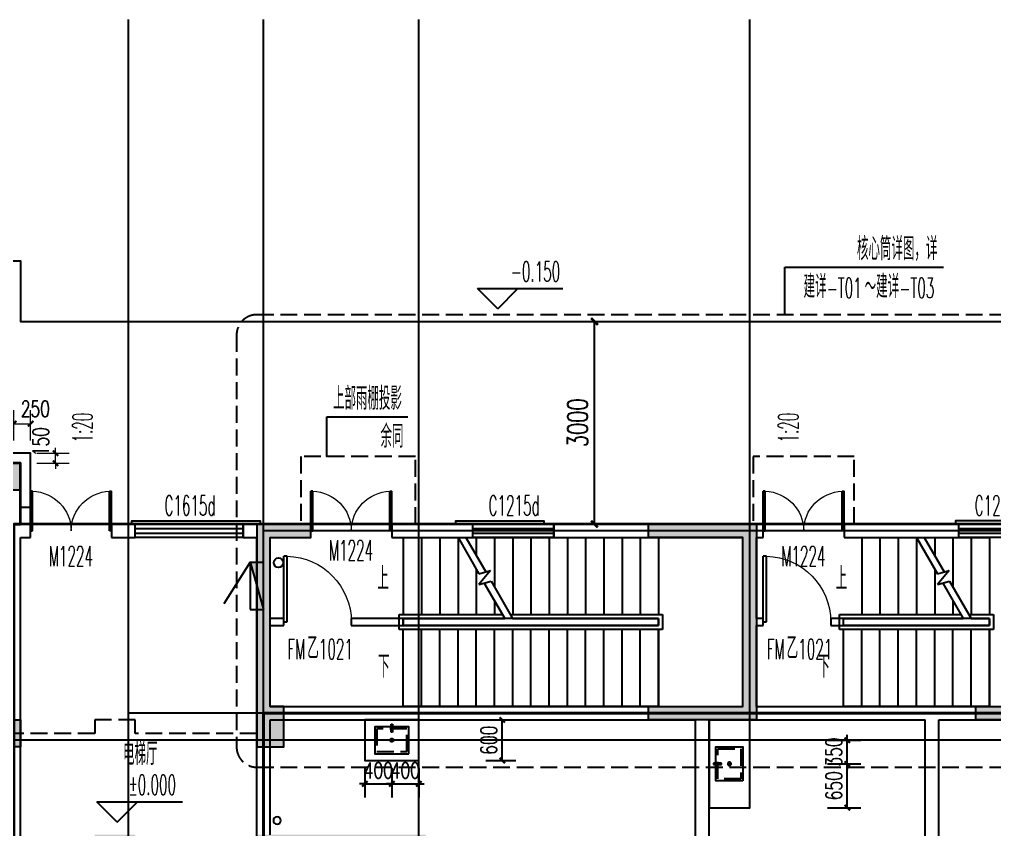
# Model space of a CAD drawing. Extents: x -59851 to 653804, y -249523 to 437614.
# Drawn here: x -23629 to -9187, y 209966 to 221959 of the extents above; entities that cross this region are included whole.
import ezdxf

# ---------------------------------------------------------------- set-up
doc = ezdxf.new("R2010")
doc.units = 0
doc.header["$LTSCALE"] = 1000
doc.header["$MEASUREMENT"] = 0
doc.linetypes.add('DASH', pattern=[0.35, 0.25, -0.1])
for name, color, linetype in [('-消防立管', 1, 'Continuous'), ('_S-YS(雨水管)', 3, 'Continuous'), ('A-Above', 5, 'DASH'), ('A-Lvtry（卫生间）', 5, 'Continuous'), ('A-ROOF', 7, 'Continuous'), ('A-外装饰线脚', 7, 'Continuous'), ('A-第三道尺寸线', 105, 'Continuous'), ('A-索引', 3, 'DASH'), ('A-线脚看线', 9, 'Continuous'), ('DIM_ELEV', 3, 'Continuous'), ('DIM_LEAD', 3, 'Continuous'), ('DIM_SYMB', 3, 'Continuous'), ('DOOR_FIRE', 4, 'Continuous'), ('DOOR_FIRE_TEXT', 7, 'Continuous'), ('DOTE', 16, 'Continuous'), ('LVTRY', 5, 'Continuous'), ('PUB_HATCH', 8, 'Continuous'), ('PUB_TEXT', 7, 'Continuous'), ('STAIR', 5, 'Continuous'), ('WALL', 2, 'Continuous'), ('WINDOW', 4, 'Continuous'), ('WINDOW_TEXT', 7, 'Continuous'), ('剪力墙', 6, 'Continuous')]:
    doc.layers.add(name, color=color, linetype=linetype)
doc.layers.add('33计全面积外廓线', color=21, linetype='Continuous', lineweight=35)
doc.layers.add('A-第四道尺寸线(线脚尺寸)', color=105, linetype='Continuous', lineweight=5)
doc.styles.add('_TCH_DIM', font='SIMPLEX.shx', dxfattribs={"width": 0.7, "bigfont": 'GBCBIG.shx'})
doc.styles.add('_TCH_DIM_T3', font='SIMPLEX.shx', dxfattribs={"width": 0.705882, "bigfont": 'GBCBIG.shx'})
doc.styles.add('_TCH_WINDOW', font='SIMPLEX.shx', dxfattribs={"width": 0.7, "height": 3.5, "bigfont": 'GBCBIG.shx'})
doc.styles.get("Standard").update_dxf_attribs({"font": 'gbenor.shx', "width": 0.7, "bigfont": 'gbcbig.shx'})
doc.dimstyles.new('_TCH_ARCH&&100', dxfattribs={"dimtxt": 297.5, "dimasz": 100, "dimexe": 250, "dimexo": 300, "dimgap": 100, "dimtad": 1, "dimdec": 0, "dimzin": 0, "dimdsep": 46, "dimtxsty": '_TCH_DIM_T3', "dimblk": 'ARCHTICK', "dimcen": 0.09, "dimclrt": 7, "dimazin": 2, "dimtfac": 1, "dimtdec": 0, "dimtix": 1, "dimtmove": 2, "dimatfit": 3, "dimfxl": 0, "dimtolj": 1, "dimtzin": 0, "dimarcsym": 0})
doc.dimstyles.new('_TCH_ARCH&&80', dxfattribs={"dimtxt": 238, "dimasz": 80, "dimexe": 200, "dimexo": 240, "dimgap": 80, "dimtad": 1, "dimdec": 0, "dimzin": 0, "dimdsep": 46, "dimtxsty": '_TCH_DIM_T3', "dimblk": 'ARCHTICK', "dimcen": 0.09, "dimclrt": 7, "dimazin": 2, "dimtfac": 1, "dimtdec": 0, "dimtix": 1, "dimtmove": 2, "dimatfit": 3, "dimfxl": 0, "dimtolj": 1, "dimtzin": 0, "dimarcsym": 0})

# ---------------------------------------------------------------- blocks, each defined once
blk = doc.blocks.new('A$C2778355F')
at = {"linetype": 'DASH'}
for p, q in [((165, 250), (235, 250)), ((200, 285), (200, 215))]:
    blk.add_line(p, q, dxfattribs=at)
at = {"linetype": 'ByBlock'}
blk.add_lwpolyline([(0, 0), (400, 0), (400, 500), (0, 500)], close=True, dxfattribs=at)
at = {"linetype": 'DASH'}
for points in [[(30, 30), (370, 30), (370, 470), (30, 470)], [(317, 260), (435, 260), (435, 240), (317, 240)]]:
    blk.add_lwpolyline(points, close=True, dxfattribs=at)
for radius in [25, 20]:
    blk.add_circle((200, 250), radius, dxfattribs=at)
blk = doc.blocks.new('zzlk0330')
at = {"layer": 'A-ROOF', "linetype": 'DASH'}
blk.add_lwpolyline([(-8514, 155088), (-20114, 155088), (-20114, 151988), (-21914, 151988), (-21914, 152188), (-22514, 152188), (-22514, 151988), (-32414, 151988)], dxfattribs=at)
blk = doc.blocks.new('shoucengjianliqiang0505')
at = {"layer": 'PUB_HATCH'}
h = blk.add_hatch(color=256, dxfattribs=at)
h.dxf.hatch_style = 1
h.paths.add_polyline_path([(-14848, 486544), (-14448, 486544), (-14448, 486144), (-14848, 486144)])
h.paths.add_polyline_path([(-8748, 486544), (-8348, 486544), (-8348, 486144), (-8748, 486144)])
h.paths.add_polyline_path([(-8748, 490544), (-8348, 490544), (-8348, 490144), (-8748, 490144)])
h.paths.add_polyline_path([(-14848, 490544), (-14448, 490544), (-14448, 490144), (-14848, 490144)])
h.paths.add_polyline_path([(-14848, 482144), (-14448, 482144), (-14448, 481744), (-14848, 481744)])
h.paths.add_polyline_path([(-8748, 482144), (-8348, 482144), (-8348, 481744), (-8748, 481744)])
h.paths.add_polyline_path([(-46848, 497944), (-46448, 497944), (-46448, 497544), (-46848, 497544)])
h.paths.add_polyline_path([(-46848, 501744), (-46448, 501744), (-46448, 501344), (-46848, 501344)])
h.paths.add_polyline_path([(-53548, 501742), (-53148, 501742), (-53148, 501342), (-53548, 501342)])
h.paths.add_polyline_path([(-63048, 504094), (-63048, 504344), (-63648, 504344), (-63648, 502544), (-63848, 502544), (-63848, 502294), (-63398, 502294), (-63398, 504094)])
h.paths.add_polyline_path([(-37148, 500844), (-35548, 500844), (-35548, 497944), (-37148, 497944), (-37148, 498144), (-35748, 498144), (-35748, 500644), (-37148, 500644)])
h.paths.add_polyline_path([(-29698, 483744), (-29698, 484994), (-29448, 484994), (-29448, 483344), (-30048, 483344), (-30048, 483744)])
h.paths.add_polyline_path([(-33048, 484994), (-32798, 484994), (-32798, 483744), (-32448, 483744), (-32448, 483344), (-33048, 483344)])
h.paths.add_polyline_path([(-36498, 483744), (-36498, 484994), (-36248, 484994), (-36248, 483344), (-36848, 483344), (-36848, 483744)])
h.paths.add_polyline_path([(-43248, 484994), (-42998, 484994), (-42998, 483744), (-42648, 483744), (-42648, 483344), (-43248, 483344)])
h.paths.add_polyline_path([(-50098, 483744), (-50098, 484994), (-49848, 484994), (-49848, 483344), (-50448, 483344), (-50448, 483744)])
h.paths.add_polyline_path([(-56848, 484994), (-56598, 484994), (-56598, 483744), (-56248, 483744), (-56248, 483344), (-56848, 483344)])
h.paths.add_polyline_path([(-63698, 485844), (-63448, 485844), (-63448, 483344), (-64048, 483344), (-64048, 483744), (-63698, 483744)])
h.paths.add_polyline_path([(-54648, 492144), (-54048, 492144), (-54048, 492544), (-54648, 492544)])
h.paths.add_polyline_path([(-52648, 492544), (-52048, 492544), (-52048, 492144), (-52648, 492144)])
h.paths.add_polyline_path([(-39048, 492544), (-38448, 492544), (-38448, 492144), (-39048, 492144)])
h.paths.add_polyline_path([(-45348, 495844), (-44748, 495844), (-44748, 496244), (-45348, 496244)])
h.paths.add_polyline_path([(-55848, 497944), (-55248, 497944), (-55248, 497544), (-55848, 497544)])
h.paths.add_polyline_path([(-55848, 495844), (-55248, 495844), (-55248, 496244), (-55848, 496244)])
h.paths.add_polyline_path([(-60248, 495844), (-59648, 495844), (-59648, 496244), (-60248, 496244)])
h.paths.add_polyline_path([(-21248, 500844), (-21248, 499444), (-21498, 499444), (-21498, 499844), (-21848, 499844), (-21848, 500094), (-21498, 500094), (-21498, 500844)])
h.paths.add_polyline_path([(-42948, 497544), (-42548, 497544), (-42548, 498144), (-42748, 498144), (-42748, 500644), (-42148, 500644), (-42148, 500844), (-42948, 500844), (-42948, 497944)])
h.paths.add_polyline_path([(-21248, 496144), (-21248, 496744), (-21498, 496744), (-21498, 496394), (-22898, 496394), (-22898, 496144), (-22098, 496144), (-22098, 496044), (-21848, 496044), (-21848, 496144)])
h.paths.add_polyline_path([(-30848, 497544), (-30848, 497944), (-32298, 497944), (-32298, 498144), (-30648, 498144), (-30648, 497744), (-30248, 497744), (-30248, 497544)])
h.paths.add_polyline_path([(-18848, 489094), (-18848, 487444), (-19098, 487444), (-19098, 487994), (-19448, 487994), (-19448, 488244), (-19098, 488244), (-19098, 489094)])
h.paths.add_polyline_path([(-60023, 489044), (-60273, 489044), (-60273, 491444), (-60023, 491444), (-60023, 489244)])
h.paths.add_polyline_path([(-28348, 499194), (-28348, 497544), (-28748, 497544), (-28748, 497744), (-28548, 497744), (-28548, 499194)])
h.paths.add_polyline_path([(-41148, 492344), (-40448, 492344), (-40448, 490694), (-40698, 490694), (-40698, 492094), (-41148, 492094)])
h.paths.add_polyline_path([(-30848, 500644), (-31348, 500644), (-31348, 503644), (-28348, 503644), (-28348, 501444), (-28708, 501444), (-28708, 501644), (-28548, 501644), (-28548, 503444), (-31148, 503444), (-31148, 501644), (-30748, 501644), (-30748, 501444), (-31148, 501444), (-31148, 500944), (-30648, 500944), (-30648, 500644)])
h.paths.add_polyline_path([(-42948, 495544), (-42948, 496244), (-40448, 496244), (-40448, 493744), (-42948, 493744), (-42948, 494444), (-42748, 494444), (-42748, 493944), (-40648, 493944), (-40648, 496044), (-42748, 496044), (-42748, 495544)])
h.paths.add_polyline_path([(-21248, 502644), (-21248, 503644), (-22898, 503644), (-22898, 503394), (-21498, 503394), (-21498, 502644)])
h.paths.add_polyline_path([(-22748, 492144), (-23248, 492144), (-23248, 490494), (-22998, 490494), (-22998, 491894), (-22748, 491894)])
h.paths.add_polyline_path([(-22673, 488244), (-22423, 488244), (-22423, 485744), (-22673, 485744), (-22673, 488044)])
h.paths.add_polyline_path([(-21848, 493644), (-21848, 493044), (-23498, 493044), (-23498, 493294), (-22098, 493294), (-22098, 493644)])
h.paths.add_polyline_path([(-18848, 491544), (-18848, 492144), (-20498, 492144), (-20498, 491894), (-19098, 491894), (-19098, 491544)])
h.paths.add_polyline_path([(-18848, 482444), (-18848, 481744), (-20498, 481744), (-20498, 481994), (-19098, 481994), (-19098, 482444)])
h.paths.add_polyline_path([(-22048, 481744), (-22498, 481744), (-22698, 481744), (-22698, 483344), (-23048, 483344), (-23048, 483594), (-22448, 483594), (-22448, 481994), (-22048, 481994)])
h.paths.add_polyline_path([(-26798, 490844), (-26048, 490844), (-26048, 489044), (-26298, 489044), (-26298, 490594), (-26798, 490594)])
h.paths.add_polyline_path([(-32448, 490844), (-33048, 490844), (-33048, 489044), (-32798, 489044), (-32798, 490594), (-32448, 490594)])
h.paths.add_polyline_path([(-35848, 489294), (-36198, 489294), (-36198, 492094), (-35848, 492094), (-35848, 492344), (-36448, 492344), (-36448, 489044), (-36198, 489044), (-35848, 489044)])
h.paths.add_polyline_path([(-39873, 489244), (-39623, 489244), (-39623, 486544), (-39873, 486544), (-39873, 489044)])
h.paths.add_polyline_path([(-43648, 489294), (-43298, 489294), (-43298, 492094), (-43798, 492094), (-43798, 492344), (-43048, 492344), (-43048, 489044), (-43298, 489044), (-43648, 489044)])
h.paths.add_polyline_path([(-46673, 492344), (-46423, 492344), (-46423, 489044), (-46673, 489044), (-46673, 492144)])
h.paths.add_polyline_path([(-53473, 489244), (-53223, 489244), (-53223, 486544), (-53473, 486544), (-53473, 489044)])
h.paths.add_polyline_path([(-49448, 489294), (-49798, 489294), (-49798, 492094), (-49298, 492094), (-49298, 492344), (-50048, 492344), (-50048, 489044), (-49798, 489044), (-49448, 489044)])
h.paths.add_polyline_path([(-57248, 489294), (-56898, 489294), (-56898, 492094), (-57248, 492094), (-57248, 492344), (-56648, 492344), (-56648, 489044), (-56898, 489044), (-57248, 489044)])
h.paths.add_polyline_path([(-60048, 498644), (-60048, 497544), (-62548, 497544), (-62548, 497794), (-60298, 497794), (-60298, 498644)])
h.paths.add_polyline_path([(-60048, 503544), (-60048, 504344), (-61698, 504344), (-61698, 504094), (-60298, 504094), (-60298, 503544)])
h.paths.add_polyline_path([(-67048, 491344), (-67048, 492244), (-64848, 492244), (-64848, 491994), (-66798, 491994), (-66798, 491344)])
h.paths.add_polyline_path([(-66448, 502544), (-67048, 502544), (-67048, 499894), (-66798, 499894), (-66798, 502294), (-66448, 502294)])
h.paths.add_polyline_path([(-66448, 483344), (-67048, 483344), (-67048, 485844), (-66798, 485844), (-66798, 483744), (-66448, 483744)])
edge = h.paths.add_edge_path()
edge.add_line((-26248, 494694), (-26248, 492344))
edge.add_line((-26248, 492344), (-26948, 492344))
edge.add_line((-26948, 492344), (-26948, 492144))
edge.add_line((-26948, 492144), (-26048, 492144))
edge.add_line((-26048, 492144), (-26048, 494694))
edge.add_line((-26248, 494694), (-26248, 495094))
edge = h.paths.add_edge_path()
edge.add_line((-26448, 483344), (-26448, 483594))
edge.add_line((-26448, 483594), (-26273, 483594))
edge.add_line((-26273, 483594), (-26273, 484994))
edge.add_line((-26273, 484994), (-26023, 484994))
edge.add_line((-26023, 484994), (-26023, 483594))
edge.add_line((-26023, 483594), (-25848, 483594))
edge.add_line((-25848, 483594), (-25848, 483344))
edge.add_line((-25848, 483344), (-26448, 483344))
edge.add_line((-26448, 483344), (-26048, 483344))
edge = h.paths.add_edge_path()
edge.add_line((-40048, 483344), (-40048, 483744))
edge.add_line((-40048, 483744), (-39873, 483744))
edge.add_line((-39873, 483744), (-39873, 484994))
edge.add_line((-39873, 484994), (-39623, 484994))
edge.add_line((-39623, 484994), (-39623, 483744))
edge.add_line((-39623, 483744), (-39448, 483744))
edge.add_line((-39448, 483744), (-39448, 483344))
edge.add_line((-39448, 483344), (-40048, 483344))
edge.add_line((-40048, 483344), (-39648, 483344))
edge = h.paths.add_edge_path()
edge.add_line((-46848, 483344), (-46848, 483594))
edge.add_line((-46848, 483594), (-46673, 483594))
edge.add_line((-46673, 483594), (-46673, 484994))
edge.add_line((-46673, 484994), (-46423, 484994))
edge.add_line((-46423, 484994), (-46423, 483594))
edge.add_line((-46423, 483594), (-46248, 483594))
edge.add_line((-46248, 483594), (-46248, 483344))
edge.add_line((-46248, 483344), (-46848, 483344))
edge.add_line((-46848, 483344), (-46448, 483344))
edge = h.paths.add_edge_path()
edge.add_line((-53648, 483344), (-53648, 483744))
edge.add_line((-53648, 483744), (-53473, 483744))
edge.add_line((-53473, 483744), (-53473, 484994))
edge.add_line((-53473, 484994), (-53223, 484994))
edge.add_line((-53223, 484994), (-53223, 483744))
edge.add_line((-53223, 483744), (-53048, 483744))
edge.add_line((-53048, 483744), (-53048, 483344))
edge.add_line((-53048, 483344), (-53648, 483344))
edge.add_line((-53648, 483344), (-53248, 483344))
edge = h.paths.add_edge_path()
edge.add_line((-60448, 483344), (-60448, 483594))
edge.add_line((-60448, 483594), (-60273, 483594))
edge.add_line((-60273, 483594), (-60273, 484994))
edge.add_line((-60273, 484994), (-60023, 484994))
edge.add_line((-60023, 484994), (-60023, 483594))
edge.add_line((-60023, 483594), (-59848, 483594))
edge.add_line((-59848, 483594), (-59848, 483344))
edge.add_line((-59848, 483344), (-60448, 483344))
edge.add_line((-60448, 483344), (-60048, 483344))
at = {"layer": '剪力墙', "color": 6, "linetype": 'Continuous'}
for points in [[(-46848, 501744), (-46448, 501744), (-46448, 501344), (-46848, 501344)], [(-42948, 497544), (-42548, 497544), (-42548, 498144), (-42748, 498144), (-42748, 500644), (-42148, 500644), (-42148, 500844), (-42948, 500844), (-42948, 497944)], [(-37148, 500844), (-35548, 500844), (-35548, 497944), (-37148, 497944), (-37148, 498144), (-35748, 498144), (-35748, 500644), (-37148, 500644)], [(-30848, 497544), (-30848, 497944), (-32298, 497944), (-32298, 498144), (-30648, 498144), (-30648, 497744), (-30248, 497744), (-30248, 497544)], [(-46848, 497944), (-46448, 497944), (-46448, 497544), (-46848, 497544)]]:
    blk.add_lwpolyline(points, close=True, dxfattribs=at)
for points in [[(-35548, 500644), (-35548, 500644)], [(-35548, 498144), (-35548, 498144)]]:
    blk.add_lwpolyline(points, dxfattribs=at)
blk = doc.blocks.new('XHS1')
at = {"layer": '-消防立管'}
blk.add_hatch(color=253, dxfattribs=at).paths.add_polyline_path([(918395, -437307), (918595, -438007), (918595, -437307)])
for p, q in [((918395, -437307), (918595, -438007)), ((918395, -437307), (918395, -438007)), ((918395, -437307), (918595, -437307)), ((918595, -438007), (918595, -437307)), ((918395, -438007), (918595, -438007))]:
    blk.add_line(p, q, dxfattribs=at)
at = {"ltscale": 0.5}
blk.add_line((918395, -437307), (918009, -437922), dxfattribs=at)
blk = doc.blocks.new('_ArchTick')
at = {"color": 0, "linetype": 'ByBlock', "const_width": 0.4}
blk.add_lwpolyline([(-0.5, -0.5), (0.5, 0.5)], dxfattribs=at)
blk = doc.blocks.new('*D2840')
at = {"layer": 'A-第三道尺寸线', "color": 0, "lineweight": -2, "transparency": 16777216}
for p, q in [((-11659, 211288), (-11168, 211288)), ((-11368, 211288), (-11368, 211368)), ((-11368, 210938), (-11368, 211288)), ((-11659, 210938), (-11168, 210938)), ((-11368, 210938), (-11368, 210858))]:
    blk.add_line(p, q, dxfattribs=at)
at = {"layer": 'Defpoints', "color": 0, "transparency": 16777216}
for p in [(-11899, 211288), (-11368, 211288), (-11899, 210938)]:
    blk.add_point(p, dxfattribs=at)
at = {"layer": 'A-第三道尺寸线', "color": 0, "lineweight": -2, "transparency": 16777216, "xscale": 80, "yscale": 80, "zscale": 80}
for p, rotation in [((-11368, 211288), 270), ((-11368, 210938), 90)]:
    blk.add_blockref('_ArchTick', p, dxfattribs=dict(at, rotation=rotation))
at = {"layer": 'A-第三道尺寸线', "color": 7, "transparency": 16777216, "insert": (-11567, 211113), "char_height": 238, "attachment_point": 5, "rotation": 90, "style": '_TCH_DIM_T3'}
blk.add_mtext('\\A1;350', dxfattribs=at)
blk = doc.blocks.new('*D2841')
at = {"layer": 'A-第三道尺寸线', "color": 0, "lineweight": -2, "transparency": 16777216}
for p, q in [((-11659, 210938), (-11168, 210938)), ((-11368, 210288), (-11368, 210938)), ((-11659, 210288), (-11168, 210288))]:
    blk.add_line(p, q, dxfattribs=at)
at = {"layer": 'Defpoints', "color": 0, "transparency": 16777216}
for p in [(-11899, 210938), (-11368, 210938), (-11899, 210288)]:
    blk.add_point(p, dxfattribs=at)
at = {"layer": 'A-第三道尺寸线', "color": 0, "lineweight": -2, "transparency": 16777216, "xscale": 80, "yscale": 80, "zscale": 80}
for p, rotation in [((-11368, 210938), 90), ((-11368, 210288), 270)]:
    blk.add_blockref('_ArchTick', p, dxfattribs=dict(at, rotation=rotation))
at = {"layer": 'A-第三道尺寸线', "color": 7, "transparency": 16777216, "insert": (-11567, 210613), "char_height": 238, "attachment_point": 5, "rotation": 90, "style": '_TCH_DIM_T3'}
blk.add_mtext('\\A1;650', dxfattribs=at)
blk = doc.blocks.new('*D2845')
at = {"layer": 'A-第三道尺寸线', "color": 0, "lineweight": -2, "transparency": 16777216}
for p, q in [((-18114, 210879), (-18114, 210442)), ((-17714, 210879), (-17714, 210442)), ((-18114, 210642), (-18194, 210642)), ((-18114, 210642), (-17714, 210642)), ((-17714, 210642), (-17634, 210642))]:
    blk.add_line(p, q, dxfattribs=at)
at = {"layer": 'Defpoints', "color": 0, "transparency": 16777216}
for p in [(-18114, 211119), (-17714, 211119), (-17714, 210642)]:
    blk.add_point(p, dxfattribs=at)
at = {"layer": 'A-第三道尺寸线', "color": 0, "lineweight": -2, "transparency": 16777216, "xscale": 80, "yscale": 80, "zscale": 80}
blk.add_blockref('_ArchTick', (-18114, 210642), dxfattribs=at)
at = {"layer": 'A-第三道尺寸线', "color": 0, "lineweight": -2, "transparency": 16777216, "xscale": 80, "yscale": 80, "zscale": 80, "rotation": 180}
blk.add_blockref('_ArchTick', (-17714, 210642), dxfattribs=at)
at = {"layer": 'A-第三道尺寸线', "color": 7, "transparency": 16777216, "insert": (-17914, 210841), "char_height": 238, "attachment_point": 5, "style": '_TCH_DIM_T3'}
blk.add_mtext('\\A1;400', dxfattribs=at)
blk = doc.blocks.new('*D2846')
at = {"layer": 'A-第三道尺寸线', "color": 0, "lineweight": -2, "transparency": 16777216}
for p, q in [((-18514, 210879), (-18514, 210442)), ((-18114, 210879), (-18114, 210442)), ((-18514, 210642), (-18594, 210642)), ((-18514, 210642), (-18114, 210642)), ((-18114, 210642), (-18034, 210642))]:
    blk.add_line(p, q, dxfattribs=at)
at = {"layer": 'Defpoints', "color": 0, "transparency": 16777216}
for p in [(-18514, 211119), (-18114, 211119), (-18114, 210642)]:
    blk.add_point(p, dxfattribs=at)
at = {"layer": 'A-第三道尺寸线', "color": 0, "lineweight": -2, "transparency": 16777216, "xscale": 80, "yscale": 80, "zscale": 80}
blk.add_blockref('_ArchTick', (-18514, 210642), dxfattribs=at)
at = {"layer": 'A-第三道尺寸线', "color": 0, "lineweight": -2, "transparency": 16777216, "xscale": 80, "yscale": 80, "zscale": 80, "rotation": 180}
blk.add_blockref('_ArchTick', (-18114, 210642), dxfattribs=at)
at = {"layer": 'A-第三道尺寸线', "color": 7, "transparency": 16777216, "insert": (-18314, 210841), "char_height": 238, "attachment_point": 5, "style": '_TCH_DIM_T3'}
blk.add_mtext('\\A1;400', dxfattribs=at)
blk = doc.blocks.new('*D2847')
at = {"layer": 'A-第三道尺寸线', "color": 0, "lineweight": -2, "transparency": 16777216}
for p, q in [((-16721, 211588), (-16278, 211588)), ((-16478, 210988), (-16478, 211588)), ((-16721, 210988), (-16278, 210988))]:
    blk.add_line(p, q, dxfattribs=at)
at = {"layer": 'Defpoints', "color": 0, "transparency": 16777216}
for p in [(-16961, 211588), (-16478, 211588), (-16961, 210988)]:
    blk.add_point(p, dxfattribs=at)
at = {"layer": 'A-第三道尺寸线', "color": 0, "lineweight": -2, "transparency": 16777216, "xscale": 80, "yscale": 80, "zscale": 80}
for p, rotation in [((-16478, 211588), 90), ((-16478, 210988), 270)]:
    blk.add_blockref('_ArchTick', p, dxfattribs=dict(at, rotation=rotation))
at = {"layer": 'A-第三道尺寸线', "color": 7, "transparency": 16777216, "insert": (-16677, 211288), "char_height": 238, "attachment_point": 5, "rotation": 90, "style": '_TCH_DIM_T3'}
blk.add_mtext('\\A1;600', dxfattribs=at)
blk = doc.blocks.new('*D2867')
at = {"layer": 'A-第三道尺寸线', "color": 0, "lineweight": -2, "transparency": 16777216}
for p, q in [((-15564, 217488), (-14863, 217488)), ((-15113, 214488), (-15113, 217488)), ((-15564, 214488), (-14863, 214488))]:
    blk.add_line(p, q, dxfattribs=at)
at = {"layer": 'Defpoints', "color": 0, "transparency": 16777216}
for p in [(-15864, 217488), (-15113, 217488), (-15864, 214488)]:
    blk.add_point(p, dxfattribs=at)
at = {"layer": 'A-第三道尺寸线', "color": 0, "lineweight": -2, "transparency": 16777216, "xscale": 100, "yscale": 100, "zscale": 100}
for p, rotation in [((-15113, 217488), 90), ((-15113, 214488), 270)]:
    blk.add_blockref('_ArchTick', p, dxfattribs=dict(at, rotation=rotation))
at = {"layer": 'A-第三道尺寸线', "color": 7, "transparency": 16777216, "insert": (-15362, 215988), "char_height": 297.5, "attachment_point": 5, "rotation": 90, "style": '_TCH_DIM_T3'}
blk.add_mtext('\\A1;3000', dxfattribs=at)
blk = doc.blocks.new('$DorLib2D$00000002')
for p, q in [((-0.5, 0), (-0.5, 0.4875)), ((-0.475, 0.4875), (-0.5, 0.4875)), ((-0.475, 0), (-0.475, 0.4875)), ((0.475, 0), (0.475, 0.4875)), ((0.475, 0.4875), (0.5, 0.4875)), ((0.5, 0), (0.5, 0.4875)), ((-0.5, 0), (-0.475, 0)), ((0.5, 0), (0.475, 0))]:
    blk.add_line(p, q)
at = {"lineweight": 13}
for centre, start, end in [((-0.4875, 0), 0, 88.53072), ((0.4875, 0), 91.46928, 180)]:
    blk.add_arc(centre, 0.4875, start, end, dxfattribs=at)
blk = doc.blocks.new('$TCHSYS$WIN2D')
for p, q in [((-0.5, 0.5), (0.5, 0.5)), ((-0.5, 0.5), (-0.5, -0.5)), ((0.5, 0.5), (0.5, -0.5)), ((0.5, 0.1667), (-0.5, 0.1667)), ((0.5, -0.1667), (-0.5, -0.1667)), ((-0.5, -0.5), (0.5, -0.5))]:
    blk.add_line(p, q)
blk = doc.blocks.new('$DorLib2D$00000001')
for p, q in [((0.45, 0.975), (0.5, 0.975)), ((0.45, 0), (0.45, 0.975)), ((0.5, 0), (0.5, 0.975)), ((0.5, 0), (0.45, 0))]:
    blk.add_line(p, q)
at = {"lineweight": 13}
blk.add_arc((0.475, 0), 0.975, 91.4693, 180, dxfattribs=at)
blk = doc.blocks.new('shoucengxianjiao0328')
at = {"layer": 'A-外装饰线脚'}
blk.add_lwpolyline([(-208446, 174836), (-208296, 174836), (-208296, 175636), (-209096, 175636), (-209096, 175486)], dxfattribs=at)
at = {"layer": 'A-线脚看线'}
for points in [[(-206796, 174586), (-206796, 174636), (-204896, 174636), (-204896, 174586)], [(-201996, 174586), (-201996, 174636), (-200696, 174636), (-200696, 174586)], [(-193346, 174636), (-194596, 174636), (-194596, 174586)]]:
    blk.add_lwpolyline(points, dxfattribs=at)
blk = doc.blocks.new('*D624')
at = {"layer": 'A-第四道尺寸线(线脚尺寸)', "color": 0, "lineweight": -2, "transparency": 16777216}
for p, q in [((-23714, 215728), (-23714, 216175)), ((-23464, 215728), (-23464, 216175)), ((-23714, 215975), (-23464, 215975))]:
    blk.add_line(p, q, dxfattribs=at)
at = {"layer": 'Defpoints', "color": 0, "transparency": 16777216}
for p in [(-23464, 215975), (-23714, 215488), (-23464, 215488)]:
    blk.add_point(p, dxfattribs=at)
at = {"layer": 'A-第四道尺寸线(线脚尺寸)', "color": 0, "lineweight": -2, "transparency": 16777216, "xscale": 80, "yscale": 80, "zscale": 80, "rotation": 180}
blk.add_blockref('_ArchTick', (-23714, 215975), dxfattribs=at)
at = {"layer": 'A-第四道尺寸线(线脚尺寸)', "color": 0, "lineweight": -2, "transparency": 16777216, "xscale": 80, "yscale": 80, "zscale": 80}
blk.add_blockref('_ArchTick', (-23464, 215975), dxfattribs=at)
at = {"layer": 'A-第四道尺寸线(线脚尺寸)', "color": 7, "transparency": 16777216, "insert": (-23394, 216195), "char_height": 238, "attachment_point": 5, "style": '_TCH_DIM_T3'}
blk.add_mtext('\\A1;250', dxfattribs=at)
blk = doc.blocks.new('*D625')
at = {"layer": 'A-第四道尺寸线(线脚尺寸)', "color": 0, "lineweight": -2, "transparency": 16777216}
for p, q in [((-23094, 215538), (-23094, 215618)), ((-23374, 215538), (-22894, 215538)), ((-23094, 215388), (-23094, 215538)), ((-23374, 215388), (-22894, 215388)), ((-23094, 215388), (-23094, 215308))]:
    blk.add_line(p, q, dxfattribs=at)
at = {"layer": 'Defpoints', "color": 0, "transparency": 16777216}
for p in [(-23614, 215538), (-23094, 215538), (-23614, 215388)]:
    blk.add_point(p, dxfattribs=at)
at = {"layer": 'A-第四道尺寸线(线脚尺寸)', "color": 0, "lineweight": -2, "transparency": 16777216, "xscale": 80, "yscale": 80, "zscale": 80}
for p, rotation in [((-23094, 215538), 270), ((-23094, 215388), 90)]:
    blk.add_blockref('_ArchTick', p, dxfattribs=dict(at, rotation=rotation))
at = {"layer": 'A-第四道尺寸线(线脚尺寸)', "color": 7, "transparency": 16777216, "insert": (-23314, 215708), "char_height": 238, "attachment_point": 5, "rotation": 90, "style": '_TCH_DIM_T3'}
blk.add_mtext('\\A1;150', dxfattribs=at)
blk = doc.blocks.new('roofzhouxian')
at = {"layer": 'DOTE'}
for p, q in [((-25892, -295195), (-25892, -279124)), ((-23892, -295195), (-23892, -279124)), ((-21592, -295195), (-21592, -279124)), ((-16692, -289795), (-16692, -279124)), ((11694, -286695), (-23892, -286695)), ((11694, -289395), (-25892, -289395)), ((11694, -289795), (-49367, -289795))]:
    blk.add_line(p, q, dxfattribs=at)
blk = doc.blocks.new('SHOUCENGXIANJIAOCHICUN0427')
at = {"layer": 'A-第四道尺寸线(线脚尺寸)'}
for base, p1, p2, angle, picture, middle in [((-23463.7, 215975.4), (-23713.7, 215488.3), (-23463.7, 215488.3), 0, '*D624', (-23393.7, 216195.4)), ((-23094, 215538.3), (-23613.7, 215388.3), (-23613.7, 215538.3), 90, '*D625', (-23314, 215708.3))]:
    dim = blk.add_linear_dim(base=base, p1=p1, p2=p2, angle=angle, dimstyle='_TCH_ARCH&&80', dxfattribs=at)
    dim.commit()
    dim.dimension.update_dxf_attribs({"geometry": picture, "text_midpoint": middle, "dimtype": 129})

msp = doc.modelspace()

# ---------------------------------------------------------------- linework, layer by layer
at = {"layer": '-消防立管'}
msp.add_circle((-19793.2, 213916.6), 70, dxfattribs=at)
at = {"layer": '33计全面积外廓线'}
msp.add_lwpolyline([(-20013.7, 211688.3), (-7913.7, 211688.3), (-7913.7, 211288.3), (1586.3, 211288.3), (1586.3, 215838.3), (2686.3, 215838.3), (2686.3, 217288.3), (986.3, 217288.3), (986.3, 218188.3), (36.3, 218188.3), (-713.7, 217288.3), (-3713.7, 217288.3), (-4463.7, 218188.3), (-5413.7, 218188.3), (-5413.7, 217288.3), (-8513.7, 217288.3), (-8513.7, 214488.3), (-23713.7, 214488.3), (-23713.7, 207488.3), (-17713.7, 207488.3), (-17713.7, 209788.3), (-20013.7, 209788.3)], close=True, dxfattribs=at)
for points in [[(-23713.7, 214488.3), (-23613.7, 214488.3), (-23613.7, 215388.3), (-37213.7, 215388.3)], [(-44213.7, 195388.3), (14486.3, 195388.3), (14486.3, 204188.3), (7986.3, 204188.3), (7986.3, 200188.3), (3986.3, 200188.3), (3986.3, 205788.3), (1586.3, 205788.3), (1586.3, 206788.3), (-3313.7, 206788.3), (-3313.7, 211288.3), (-7913.7, 211288.3), (-7913.7, 211688.3), (-20013.7, 211688.3), (-20013.7, 209788.3), (-17713.7, 209788.3), (-17713.7, 207488.3), (-23713.7, 207488.3)]]:
    msp.add_lwpolyline(points, dxfattribs=at)
at = {"layer": '_S-YS(雨水管)'}
msp.add_lwpolyline([(-19813.7, 210153.3, 1), (-19813.7, 210043.3, 1)], format="xyb", close=True, dxfattribs=at)
at = {"layer": 'A-Above'}
for points in [[(-17763.7, 214488.3), (-17763.7, 215488.3), (-19463.7, 215488.3), (-19463.7, 214488.3)], [(-11263.7, 214488.3), (-11263.7, 215488.3), (-12763.7, 215488.3), (-12763.7, 214488.3)]]:
    msp.add_lwpolyline(points, dxfattribs=at)
at = {"layer": 'A-Lvtry（卫生间）'}
for points in [[(-18513.7, 211588.3), (-18513.7, 210988.3), (-17713.7, 210988.3), (-17713.7, 211588.3)], [(-12813.7, 211588.3), (-13413.7, 211588.3), (-13413.7, 210288.3), (-12813.7, 210288.3)]]:
    msp.add_lwpolyline(points, close=True, dxfattribs=at)
at = {"layer": 'A-索引'}
msp.add_lwpolyline([(-5513.7, 217588.3), (-20113.7, 217588.3, 0.4142136), (-20413.7, 217288.3), (-20413.7, 211188.3, 0.4142136), (-20113.7, 210888.3), (-5513.7, 210888.3, 0.4142136), (-5213.7, 211188.3), (-5213.7, 217288.3, 0.4142136)], format="xyb", close=True, dxfattribs=at)
at = {"layer": 'DIM_ELEV'}
for p, q in [((-16545.1, 217674), (-16845.1, 217974)), ((-16845.1, 217974), (-15579.1, 217974)), ((-16545.1, 217674), (-16245.1, 217974)), ((-22182.2, 210074.4), (-22482.2, 210374.4)), ((-22482.2, 210374.4), (-21216.2, 210374.4)), ((-22182.2, 210074.4), (-21882.2, 210374.4))]:
    msp.add_line(p, q, dxfattribs=at)
at = {"layer": 'DIM_LEAD'}
for p, q in [((-12294.9, 217588.3), (-12294.9, 218290.9)), ((-12294.9, 218290.9), (-9943.9, 218290.9)), ((-19078.2, 215488.3), (-19078.2, 216075.3)), ((-19078.2, 215488.3), (-19078.2, 216075.3)), ((-19078.2, 216075.3), (-17877.4, 216075.3))]:
    msp.add_line(p, q, dxfattribs=at)
at = {"layer": 'DIM_LEAD', "const_width": 13.3}
for points in [[(-12294.9, 217581.7, 1), (-12294.9, 217595, 1)], [(-19078.2, 215481.7, 1), (-19078.2, 215495, 1)], [(-19078.2, 215481.7, 1), (-19078.2, 215495, 1)]]:
    msp.add_lwpolyline(points, format="xyb", close=True, dxfattribs=at)
at = {"layer": 'DIM_SYMB'}
for points in [[(-22442, 215512.2, 0, 0, 0), (-22442, 216225.3, 80, 0, 0), (-22442, 216525.3, 0, 0, 0)], [(-11986.8, 215512.2, 0, 0, 0), (-11986.8, 216225.3, 80, 0, 0), (-11986.8, 216525.3, 0, 0, 0)], [(-18078.7, 213688.3, 0, 0, 0), (-17163.7, 213688.3, 80, 0, 0), (-16863.7, 213688.3, 0, 0, 0)], [(-18078.7, 212388.3, 0, 0, 0), (-13538.7, 212388.3, 0, 0, 0), (-13538.7, 213688.3, 0, 0, 0), (-16293.7, 213688.3, 80, 0, 0), (-16593.7, 213688.3, 0, 0, 0)], [(-11558.7, 212388.3, 0, 0, 0), (-8638.7, 212388.3, 0, 0, 0), (-8638.7, 213688.3, 0, 0, 0), (-9503.7, 213688.3, 80, 0, 0), (-9803.7, 213688.3, 0, 0, 0)], [(-11288.7, 213688.3, 0, 0, 0), (-10373.7, 213688.3, 80, 0, 0), (-10073.7, 213688.3, 0, 0, 0)]]:
    msp.add_lwpolyline(points, format="xyseb", dxfattribs=at)
at = {"layer": 'STAIR'}
for p, q in [((-17943.7, 214288.3), (-17132.9, 214288.3)), ((-17943.7, 214288.3), (-17943.7, 213148.3)), ((-17673.7, 214288.3), (-17673.7, 213148.3)), ((-17403.7, 214288.3), (-17403.7, 213148.3)), ((-17133.7, 214288.3), (-17133.7, 213148.3)), ((-17132.9, 214288.3), (-16823.6, 213752.7)), ((-17017.4, 214288.3), (-14163.7, 214288.3)), ((-17017.4, 214288.3), (-16723.6, 213779.5)), ((-16863.7, 214288.3), (-16863.7, 214022.2)), ((-16593.7, 214288.3), (-16593.7, 213554.5)), ((-16323.7, 214288.3), (-16323.7, 213148.3)), ((-16053.7, 214288.3), (-16053.7, 213148.3)), ((-15783.7, 214288.3), (-15783.7, 213148.3)), ((-15513.7, 214288.3), (-15513.7, 213148.3)), ((-15243.7, 214288.3), (-15243.7, 213148.3)), ((-14973.7, 214288.3), (-14973.7, 213148.3)), ((-14703.7, 214288.3), (-14703.7, 213148.3)), ((-14433.7, 214288.3), (-14433.7, 213148.3)), ((-14163.7, 214288.3), (-14163.7, 213148.3)), ((-12913.7, 214288.3), (-14163.7, 214288.3)), ((-14163.7, 214288.3), (-14163.7, 213148.3)), ((-12913.7, 211788.3), (-12913.7, 214288.3)), ((-11153.7, 214288.3), (-10342.9, 214288.3)), ((-11153.7, 214288.3), (-11153.7, 213148.3)), ((-10883.7, 214288.3), (-10883.7, 213148.3)), ((-10613.7, 214288.3), (-10613.7, 213148.3)), ((-10343.7, 214288.3), (-10343.7, 213148.3)), ((-10342.9, 214288.3), (-10033.6, 213752.7)), ((-10227.4, 214288.3), (-9263.7, 214288.3)), ((-10227.4, 214288.3), (-9933.6, 213779.5)), ((-10073.7, 214288.3), (-10073.7, 214022.2)), ((-9803.7, 214288.3), (-9803.7, 213554.5)), ((-9533.7, 214288.3), (-9533.7, 213148.3)), ((-9263.7, 214288.3), (-9263.7, 213148.3)), ((-8013.7, 214288.3), (-9263.7, 214288.3)), ((-9263.7, 214288.3), (-9263.7, 213148.3)), ((-16863.7, 213822.2), (-16863.7, 213148.3)), ((-16651.3, 213798.9), (-16824.2, 213592.9)), ((-16823.6, 213752.7), (-16651.3, 213798.9)), ((-10073.7, 213822.2), (-10073.7, 213148.3)), ((-9861.3, 213798.9), (-10034.2, 213592.9)), ((-10033.6, 213752.7), (-9861.3, 213798.9)), ((-16824.2, 213592.9), (-16643.8, 213641.2)), ((-16743.8, 213614.4), (-16440, 213088.3)), ((-16643.8, 213641.2), (-16324.6, 213088.3)), ((-10034.2, 213592.9), (-9853.8, 213641.2)), ((-9953.8, 213614.4), (-9650, 213088.3)), ((-9853.8, 213641.2), (-9534.6, 213088.3)), ((-16593.7, 213354.5), (-16593.7, 213148.3)), ((-9803.7, 213354.5), (-9803.7, 213148.3)), ((-18003.7, 212928.3), (-18003.7, 213148.3)), ((-18003.7, 213148.3), (-16474.7, 213148.3)), ((-17943.7, 213088.3), (-16440, 213088.3)), ((-17943.7, 212988.3), (-17943.7, 213088.3)), ((-17943.7, 213088.3), (-16440, 213088.3)), ((-17943.7, 213088.3), (-17943.7, 212988.3)), ((-16359.2, 213148.3), (-14103.7, 213148.3)), ((-16324.6, 213088.3), (-14163.7, 213088.3)), ((-16324.6, 213088.3), (-14163.7, 213088.3)), ((-14163.7, 213088.3), (-14163.7, 212988.3)), ((-14163.7, 213088.3), (-14163.7, 212988.3)), ((-14103.7, 213148.3), (-14103.7, 212928.3)), ((-11483.7, 212928.3), (-11483.7, 213148.3)), ((-11483.7, 213148.3), (-9684.7, 213148.3)), ((-11423.7, 212988.3), (-11423.7, 213088.3)), ((-11423.7, 213088.3), (-9650, 213088.3)), ((-11153.7, 213088.3), (-11423.7, 213088.3)), ((-11153.7, 213088.3), (-9650, 213088.3)), ((-9569.2, 213148.3), (-9203.7, 213148.3)), ((-9534.6, 213088.3), (-9263.7, 213088.3)), ((-9534.6, 213088.3), (-9263.7, 213088.3)), ((-9263.7, 213088.3), (-9263.7, 212988.3)), ((-9263.7, 213088.3), (-9263.7, 212988.3)), ((-9203.7, 213148.3), (-9203.7, 212928.3)), ((-14103.7, 212928.3), (-18003.7, 212928.3)), ((-14163.7, 212988.3), (-17943.7, 212988.3)), ((-14163.7, 212988.3), (-17943.7, 212988.3)), ((-17943.7, 211788.3), (-17943.7, 212928.3)), ((-17673.7, 211788.3), (-17673.7, 212928.3)), ((-17403.7, 211788.3), (-17403.7, 212928.3)), ((-17133.7, 211788.3), (-17133.7, 212928.3)), ((-16863.7, 211788.3), (-16863.7, 212928.3)), ((-16593.7, 211788.3), (-16593.7, 212928.3)), ((-16323.7, 211788.3), (-16323.7, 212928.3)), ((-16053.7, 211788.3), (-16053.7, 212928.3)), ((-15783.7, 211788.3), (-15783.7, 212928.3)), ((-15513.7, 211788.3), (-15513.7, 212928.3)), ((-15243.7, 211788.3), (-15243.7, 212928.3)), ((-14973.7, 211788.3), (-14973.7, 212928.3)), ((-14703.7, 211788.3), (-14703.7, 212928.3)), ((-14433.7, 211788.3), (-14433.7, 212928.3)), ((-14163.7, 211788.3), (-14163.7, 212928.3)), ((-14163.7, 212928.3), (-14163.7, 211788.3)), ((-9203.7, 212928.3), (-11483.7, 212928.3)), ((-9263.7, 212988.3), (-11423.7, 212988.3)), ((-9263.7, 212988.3), (-11423.7, 212988.3)), ((-11423.7, 211788.3), (-11423.7, 212928.3)), ((-11153.7, 211788.3), (-11153.7, 212928.3)), ((-10883.7, 211788.3), (-10883.7, 212928.3)), ((-10613.7, 211788.3), (-10613.7, 212928.3)), ((-10343.7, 211788.3), (-10343.7, 212928.3)), ((-10073.7, 211788.3), (-10073.7, 212928.3)), ((-9803.7, 211788.3), (-9803.7, 212928.3)), ((-9533.7, 211788.3), (-9533.7, 212928.3)), ((-9263.7, 211788.3), (-9263.7, 212928.3)), ((-9263.7, 212928.3), (-9263.7, 211788.3)), ((-14163.7, 211788.3), (-17943.7, 211788.3)), ((-14163.7, 211788.3), (-12913.7, 211788.3)), ((-9263.7, 211788.3), (-11423.7, 211788.3)), ((-9263.7, 211788.3), (-8013.7, 211788.3))]:
    msp.add_line(p, q, dxfattribs=at)
msp.add_lwpolyline([(-37213.7, 218388.3), (-23613.7, 218388.3), (-23613.7, 217488.3), (-8513.7, 217488.3), (-8513.7, 217288.3)], dxfattribs=at)
at = {"layer": 'WALL'}
for p, q in [((-24713.7, 215388.3), (-23613.7, 215388.3)), ((-23613.7, 214488.3), (-23613.7, 215388.3)), ((-23613.7, 214488.3), (-23613.7, 215388.3)), ((-23463.7, 214488.3), (-23613.7, 214488.3)), ((-23413.7, 214488.3), (-23613.7, 214488.3)), ((-23463.7, 214288.3), (-23463.7, 214488.3)), ((-21913.7, 214488.3), (-22263.7, 214488.3)), ((-22263.7, 214488.3), (-22263.7, 214288.3)), ((-21913.7, 214288.3), (-21913.7, 214488.3)), ((-20013.7, 214488.3), (-20313.7, 214488.3)), ((-20313.7, 214488.3), (-20313.7, 214288.3)), ((-19313.7, 214488.3), (-20013.7, 214488.3)), ((-19313.7, 214288.3), (-19313.7, 214488.3)), ((-16913.7, 214488.3), (-18113.7, 214488.3)), ((-18113.7, 214488.3), (-18113.7, 214288.3)), ((-16913.7, 214288.3), (-16913.7, 214488.3)), ((-12813.7, 214488.3), (-15713.7, 214488.3)), ((-15713.7, 214488.3), (-15713.7, 214288.3)), ((-12613.7, 214488.3), (-12813.7, 214488.3)), ((-12613.7, 214288.3), (-12613.7, 214488.3)), ((-9713.7, 214488.3), (-11413.7, 214488.3)), ((-11413.7, 214488.3), (-11413.7, 214288.3)), ((-9713.7, 214288.3), (-9713.7, 214488.3)), ((-23613.7, 214288.3), (-23463.7, 214288.3)), ((-23613.7, 209788.3), (-23613.7, 214288.3)), ((-22263.7, 214288.3), (-21913.7, 214288.3)), ((-20313.7, 214288.3), (-20113.7, 214288.3)), ((-20113.7, 212988.3), (-20113.7, 214288.3)), ((-19913.7, 214288.3), (-19313.7, 214288.3)), ((-19913.7, 213088.3), (-19913.7, 214288.3)), ((-18113.7, 214288.3), (-16913.7, 214288.3)), ((-15713.7, 214288.3), (-12913.7, 214288.3)), ((-12913.7, 212988.3), (-12913.7, 214288.3)), ((-12713.7, 214288.3), (-12613.7, 214288.3)), ((-12713.7, 213088.3), (-12713.7, 214288.3)), ((-11413.7, 214288.3), (-9713.7, 214288.3)), ((-19713.7, 213088.3), (-19913.7, 213088.3)), ((-19713.7, 212988.3), (-19713.7, 213088.3)), ((-14163.7, 213088.3), (-18713.7, 213088.3)), ((-18713.7, 213088.3), (-18713.7, 212988.3)), ((-14163.7, 212988.3), (-14163.7, 213088.3)), ((-12613.7, 213088.3), (-12713.7, 213088.3)), ((-12613.7, 212988.3), (-12613.7, 213088.3)), ((-9263.7, 213088.3), (-11613.7, 213088.3)), ((-11613.7, 213088.3), (-11613.7, 212988.3)), ((-9263.7, 212988.3), (-9263.7, 213088.3)), ((-20113.7, 211688.3), (-20113.7, 212988.3)), ((-19913.7, 211788.3), (-19913.7, 212988.3)), ((-19913.7, 212988.3), (-19713.7, 212988.3)), ((-18713.7, 212988.3), (-14163.7, 212988.3)), ((-12913.7, 211788.3), (-12913.7, 212988.3)), ((-12713.7, 211788.3), (-12713.7, 212988.3)), ((-12713.7, 212988.3), (-12613.7, 212988.3)), ((-11613.7, 212988.3), (-9263.7, 212988.3)), ((-19913.7, 211788.3), (-13513.7, 211788.3)), ((-13513.7, 211788.3), (-12913.7, 211788.3)), ((-12713.7, 211788.3), (-10113.7, 211788.3)), ((-10113.7, 211788.3), (-8013.7, 211788.3)), ((-20113.7, 209788.3), (-20113.7, 211688.3)), ((-19913.7, 209888.3), (-19913.7, 211588.3)), ((-19913.7, 211588.3), (-13613.7, 211588.3)), ((-13613.7, 195588.3), (-13613.7, 211588.3)), ((-13413.7, 195588.3), (-13413.7, 211588.3)), ((-13413.7, 211588.3), (-12813.7, 211588.3)), ((-12813.7, 211588.3), (-10213.7, 211588.3)), ((-10213.7, 195588.3), (-10213.7, 211588.3)), ((-10013.7, 195588.3), (-10013.7, 211588.3)), ((-10013.7, 211588.3), (-8013.7, 211588.3))]:
    msp.add_line(p, q, dxfattribs=at)
at = {"layer": 'WINDOW'}
for p, q in [((-23463.7, 214488.3), (-22263.7, 214488.3)), ((-19313.7, 214488.3), (-18113.7, 214488.3)), ((-12613.7, 214488.3), (-11413.7, 214488.3))]:
    msp.add_line(p, q, dxfattribs=at)

# ---------------------------------------------------------------- block references
at = {"layer": '-消防立管'}
msp.add_blockref('XHS1', (-938608.9, 651231.4), dxfattribs=at)
for name, p in [('roofzhouxian', (3878.4, 501083)), ('shoucengxianjiao0328', (184831.9, 39902.1)), ('zzlk0330', (0, 59400)), ('shoucengjianliqiang0505', (22833.8, -286355.2))]:
    msp.add_blockref(name, p)
at = {"layer": 'A-第四道尺寸线(线脚尺寸)'}
msp.add_blockref('SHOUCENGXIANJIAOCHICUN0427', (0, 0), dxfattribs=at)
at = {"layer": 'DOOR_FIRE', "xscale": -1000, "yscale": 1000, "zscale": 100}
for p in [(-19213.7, 213038.3), (-12113.7, 213038.3)]:
    msp.add_blockref('$DorLib2D$00000001', p, dxfattribs=at)
at = {"layer": 'LVTRY', "color": 5, "linetype": 'ByBlock', "extrusion": (0, 0, -1), "xscale": -1, "zscale": -1, "rotation": 270}
msp.add_blockref('A$C2778355F', (17863.7, 211088.3), dxfattribs=at)
at = {"layer": 'LVTRY', "color": 5, "linetype": 'ByBlock', "extrusion": (0, 0, -1), "zscale": -1}
msp.add_blockref('A$C2778355F', (12913.7, 210688.3), dxfattribs=at)
at = {"layer": 'WINDOW'}
ref = msp.add_blockref('$DorLib2D$00000002', (-22863.7, 214388.3), dxfattribs=dict(at, xscale=-1200, yscale=1200, zscale=-1200))
ref.add_attrib('A', 'M1224', (-23196.2, 213864.6), dxfattribs={"layer": 'WINDOW_TEXT', "height": 297.5, "style": '_TCH_WINDOW', "width": 0.494118})
ref = msp.add_blockref('$TCHSYS$WIN2D', (-21113.7, 214388.3), dxfattribs=dict(at, xscale=-1600, yscale=-200, zscale=-1600))
ref.add_attrib('A', 'C1615d', (-21481.2, 214614.6), dxfattribs={"layer": 'WINDOW_TEXT', "height": 297.5, "style": '_TCH_WINDOW', "width": 0.494118})
ref = msp.add_blockref('$DorLib2D$00000002', (-18713.7, 214388.3), dxfattribs=dict(at, xscale=-1200, yscale=1200, zscale=-1200))
ref.add_attrib('A', 'M1224', (-19046.2, 213951.1), dxfattribs={"layer": 'WINDOW_TEXT', "height": 297.5, "style": '_TCH_WINDOW', "width": 0.494118})
ref = msp.add_blockref('$TCHSYS$WIN2D', (-16313.7, 214388.3), dxfattribs=dict(at, xscale=-1200, yscale=-200, zscale=-1200))
ref.add_attrib('A', 'C1215d', (-16681.2, 214614.6), dxfattribs={"layer": 'WINDOW_TEXT', "height": 297.5, "style": '_TCH_WINDOW', "width": 0.494118})
ref = msp.add_blockref('$DorLib2D$00000002', (-12013.7, 214388.3), dxfattribs=dict(at, xscale=-1200, yscale=1200, zscale=-1200))
ref.add_attrib('A', 'M1224', (-12346.2, 213864.6), dxfattribs={"layer": 'WINDOW_TEXT', "height": 297.5, "style": '_TCH_WINDOW', "width": 0.494118})
ref = msp.add_blockref('$TCHSYS$WIN2D', (-9113.7, 214388.3), dxfattribs=dict(at, xscale=-1200, yscale=-200, zscale=-1200))
ref.add_attrib('A', 'C1215d', (-9481.2, 214614.6), dxfattribs={"layer": 'WINDOW_TEXT', "height": 297.5, "style": '_TCH_WINDOW', "width": 0.494118})

# ---------------------------------------------------------------- texts
at = {"layer": 'DOOR_FIRE_TEXT', "style": '_TCH_WINDOW'}
for s, height, width, p in [('FM', 297.5, 0.494118, (-19660.2, 212488.3)), ('乙', 337.6, 0.7, (-19366.2, 212488.3)), ('1021', 297.5, 0.494118, (-19194.2, 212488.3)), ('FM', 297.5, 0.494118, (-12560.2, 212488.3)), ('乙', 337.6, 0.7, (-12266.2, 212488.3)), ('1021', 297.5, 0.494118, (-12094.2, 212488.3))]:
    msp.add_text(s, height=height, dxfattribs=dict(at, width=width)).set_placement(p)
at = {"layer": 'PUB_TEXT', "style": '_TCH_DIM'}
for s, height, width, p in [('核心筒详图，详', 337.59, 0.7, (-11224.4, 218395.9)), ('-0.150', 297.5, 0.494118, (-16351.1, 218079)), ('建详', 337.59, 0.7, (-12015, 217835.9)), ('～建详', 337.59, 0.7, (-11111, 217835.9)), ('-T01', 297.5, 0.494118, (-11671, 217835.9)), ('-T03', 297.5, 0.494118, (-10594.9, 217835.9)), ('上部雨棚投影', 337.59, 0.7, (-18985.8, 216180.3)), ('余同', 337.59, 0.7, (-18282.1, 215620.3)), ('上', 337.6, 0.7, (-18329.7, 213513.3)), ('上', 337.6, 0.7, (-11539.7, 213513.3)), ('下', 337.6, 0.7, (-18316.6, 212213.3)), ('下', 337.6, 0.7, (-11796.6, 212213.3)), ('%%P0.000', 297.5, 0.494118, (-22016.2, 210479.4))]:
    msp.add_text(s, height=height, dxfattribs=dict(at, width=width)).set_placement(p)
at = {"layer": 'PUB_TEXT', "style": '_TCH_DIM', "width": 0.494118}
for p in [(-22547, 215695.8), (-12091.8, 215695.8)]:
    msp.add_text('1:20', height=297.5, rotation=90, dxfattribs=at).set_placement(p)
at = {"layer": 'PUB_TEXT', "width": 0.7}
msp.add_text('电梯厅', height=337.59, dxfattribs=at).set_placement((-22094.3, 210920.9))

# ---------------------------------------------------------------- dimensions: what is measured, and where the dimension line sits
at = {"layer": 'A-第三道尺寸线'}
for p1, p2, distance, dimstyle, picture, middle in [((-15863.7, 214488.3), (-15863.7, 217488.3), -750.7, '_TCH_ARCH&&100', '*D2867', (-15361.7, 215988.3)), ((-16960.9, 210988.3), (-16960.9, 211588.3), -482.5, '_TCH_ARCH&&80', '*D2847', (-16677.4, 211288.3)), ((-11898.8, 210938.3), (-11898.8, 211288.3), -530.8, '_TCH_ARCH&&80', '*D2840', (-11567, 211113.3)), ((-18513.7, 211118.9), (-18113.7, 211118.9), -476.4, '_TCH_ARCH&&80', '*D2846', (-18313.7, 210841.5)), ((-18113.7, 211118.9), (-17713.7, 211118.9), -476.4, '_TCH_ARCH&&80', '*D2845', (-17913.7, 210841.5)), ((-11898.8, 210288.3), (-11898.8, 210938.3), -530.8, '_TCH_ARCH&&80', '*D2841', (-11567, 210613.3))]:
    dim = msp.add_aligned_dim(p1=p1, p2=p2, distance=distance, dimstyle=dimstyle, dxfattribs=at)
    dim.commit()
    dim.dimension.update_dxf_attribs({"geometry": picture, "text_midpoint": middle})

doc.saveas('drawing.dxf')
